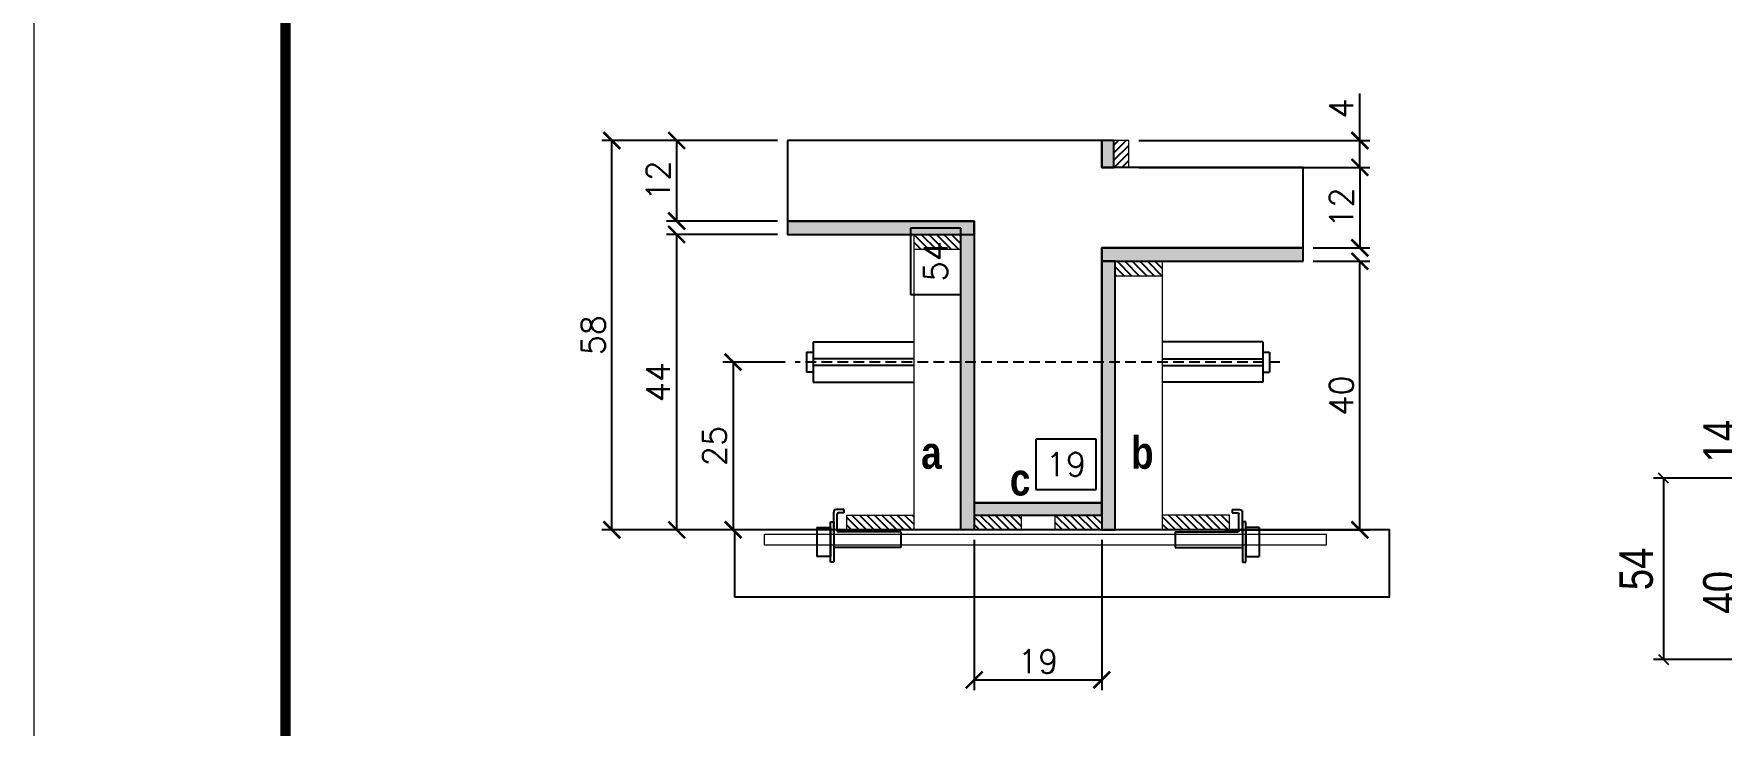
# Model space of a CAD drawing. Header units: millimetres. Extents: x 2921 to 9246, y 316 to 11751.
# Drawn here: x 6091 to 6594, y 3121 to 3327 of the extents above; entities that cross this region are included whole.
import ezdxf

# ---------------------------------------------------------------- set-up
doc = ezdxf.new("R2010")
doc.units = ezdxf.units.MM
doc.linetypes.add('DASHED', pattern=[0.75, 0.5, -0.25])
doc.linetypes.add('HIDDEN', pattern=[9.525, 6.35, -3.175])
for name, color, linetype in [('1', 3, 'Continuous'), ('barrote', 251, 'Continuous'), ('COTA', 241, 'Continuous'), ('Cota Seção (2x)', 4, 'Continuous'), ('detalhes', 4, 'Continuous'), ('Hachura', 253, 'Continuous'), ('Painéis', 200, 'Continuous'), ('presilha', 1, 'Continuous'), ('TENSOR', 3, 'Continuous')]:
    doc.layers.add(name, color=color, linetype=linetype)
for name, color, linetype, lineweight in [('CONCRETO', 251, 'Continuous', 25), ('Folhas', 255, 'Continuous', 9), ('Madeira', 126, 'Continuous', 18), ('SARRAFO DE PRESSAO', 251, 'DASHED', 9), ('SCO-___-LAJ', 2, 'Continuous', 0)]:
    doc.layers.add(name, color=color, linetype=linetype, lineweight=lineweight)
doc.styles.add('COTA TECNICA', font='techl___.ttf', dxfattribs={"height": 10})
doc.styles.add('Romans', font='romans.shx')
doc.styles.add('TECNICA', font='techb___.ttf', dxfattribs={"height": 10})
doc.dimstyles.new('Cota Seção (2x)', dxfattribs={"dimtxt": 7, "dimasz": 5, "dimexe": 3, "dimexo": 3, "dimgap": 2, "dimtad": 3, "dimdec": 1, "dimlfac": 0.5, "dimzin": 12, "dimdsep": 46, "dimtxsty": 'Romans', "dimblk": 'ARCHTICK', "dimcen": 0, "dimclrd": 4, "dimclre": 4, "dimclrt": 1, "dimadec": 1, "dimazin": 3, "dimtfac": 1, "dimtdec": 1, "dimtmove": 0, "dimatfit": 3, "dimldrblk": 'OBLIQUE', "dimfxl": 1, "dimtolj": 1, "dimtzin": 12, "dimarcsym": 0})
doc.dimstyles.new('Cota Seção interna', dxfattribs={"dimtxt": 7, "dimasz": 6, "dimexe": 0.18, "dimexo": 2, "dimgap": -4, "dimtad": 3, "dimdec": 1, "dimlfac": 0.5, "dimzin": 12, "dimdsep": 46, "dimtxsty": 'Romans', "dimblk": 'ARCHTICK', "dimcen": 0.09, "dimse1": 1, "dimse2": 1, "dimsd1": 1, "dimsd2": 1, "dimclrd": 180, "dimclre": 5, "dimclrt": 1, "dimadec": 0, "dimazin": 3, "dimtfac": 1, "dimtdec": 1, "dimtofl": 0, "dimtmove": 0, "dimatfit": 3, "dimldrblk": 'ARCHTICK', "dimfxl": 1, "dimtolj": 1, "dimtzin": 0, "dimarcsym": 0})
doc.dimstyles.new('PAINEL', dxfattribs={"dimtxt": 10, "dimasz": 3, "dimexe": 3, "dimexo": 3, "dimgap": 3, "dimtad": 1, "dimdec": 1, "dimzin": 12, "dimdsep": 46, "dimtxsty": 'COTA TECNICA', "dimblk1": 'OBLIQUE', "dimblk2": 'OBLIQUE', "dimsah": 1, "dimcen": 0.9, "dimclrd": 4, "dimclre": 4, "dimclrt": 240, "dimadec": 1, "dimazin": 3, "dimtfac": 1, "dimtdec": 1, "dimtmove": 0, "dimatfit": 3, "dimfxl": 1, "dimtolj": 1, "dimtzin": 12, "dimarcsym": 0})
pattern_1 = [(315, (29327.9266, -5049.9558), (1.12253202, 1.12253202), [])]

# ---------------------------------------------------------------- blocks, each defined once
blk = doc.blocks.new('9999999999')
at = {"layer": 'Folhas'}
blk.add_lwpolyline([(98138.98, 34190.21), (99623.98, 34190.21), (99623.98, 35240.21), (98138.98, 35240.21)], close=True, dxfattribs=at)
at = {"layer": 'Folhas', "color": 30, "const_width": 3}
blk.add_lwpolyline([(98213.98, 34230.21), (99583.98, 34230.21), (99583.98, 35200.21), (98213.98, 35200.21)], close=True, dxfattribs=at)
blk = doc.blocks.new('_ArchTick')
at = {"color": 0, "linetype": 'ByBlock', "const_width": 0.15}
blk.add_lwpolyline([(-0.5, -0.5), (0.5, 0.5)], dxfattribs=at)
blk = doc.blocks.new('*D469')
at = {"layer": 'COTA', "color": 4, "lineweight": -2, "transparency": 16777216}
for p, q in [((6420.31, 3287.69), (6489.18, 3287.69)), ((6486.18, 3287.69), (6486.18, 3263.69)), ((6472.31, 3263.69), (6489.18, 3263.69))]:
    blk.add_line(p, q, dxfattribs=at)
at = {"layer": 'Defpoints', "color": 0, "transparency": 16777216}
for p in [(6417.31, 3287.69), (6469.31, 3263.69), (6486.18, 3263.69)]:
    blk.add_point(p, dxfattribs=at)
at = {"layer": 'COTA', "color": 4, "lineweight": -2, "transparency": 16777216, "xscale": 5, "yscale": 5, "zscale": 5}
for p, rotation in [((6486.18, 3287.69), 90), ((6486.18, 3263.69), 270)]:
    blk.add_blockref('_ArchTick', p, dxfattribs=dict(at, rotation=rotation))
at = {"layer": 'COTA', "color": 1, "transparency": 16777216, "insert": (6480.68, 3275.69), "char_height": 7, "attachment_point": 5, "rotation": 90, "style": 'Romans'}
blk.add_mtext('\\A1;12', dxfattribs=at)
blk = doc.blocks.new('_Oblique')
at = {"layer": '1', "color": 0, "lineweight": -2}
blk.add_line((-0.5, -0.5), (0.5, 0.5), dxfattribs=at)
blk = doc.blocks.new('*D470')
at = {"layer": 'COTA', "color": 4, "lineweight": -2, "transparency": 16777216}
for p, q in [((6312.71, 3295.69), (6260.33, 3295.69)), ((6263.33, 3179.69), (6263.33, 3295.69)), ((6334.71, 3179.69), (6260.33, 3179.69))]:
    blk.add_line(p, q, dxfattribs=at)
at = {"layer": 'Defpoints', "color": 0, "transparency": 16777216}
for p in [(6263.33, 3295.69), (6315.71, 3295.69), (6337.71, 3179.69)]:
    blk.add_point(p, dxfattribs=at)
at = {"layer": 'COTA', "color": 4, "lineweight": -2, "transparency": 16777216, "xscale": 5, "yscale": 5, "zscale": 5}
for p, rotation in [((6263.33, 3295.69), 90), ((6263.33, 3179.69), 270)]:
    blk.add_blockref('_ArchTick', p, dxfattribs=dict(at, rotation=rotation))
at = {"layer": 'COTA', "color": 1, "transparency": 16777216, "insert": (6257.83, 3237.69), "char_height": 7, "attachment_point": 5, "rotation": 90, "style": 'Romans'}
blk.add_mtext('\\A1;58', dxfattribs=at)
blk = doc.blocks.new('*D471')
at = {"layer": 'COTA', "color": 4, "lineweight": -2, "transparency": 16777216}
for p, q in [((6472.31, 3259.69), (6489.18, 3259.69)), ((6486.18, 3179.69), (6486.18, 3259.69)), ((6445.91, 3179.69), (6489.18, 3179.69))]:
    blk.add_line(p, q, dxfattribs=at)
at = {"layer": 'Defpoints', "color": 0, "transparency": 16777216}
for p in [(6469.31, 3259.69), (6486.18, 3259.69), (6442.91, 3179.69)]:
    blk.add_point(p, dxfattribs=at)
at = {"layer": 'COTA', "color": 4, "lineweight": -2, "transparency": 16777216, "xscale": 5, "yscale": 5, "zscale": 5}
for p, rotation in [((6486.18, 3259.69), 90), ((6486.18, 3179.69), 270)]:
    blk.add_blockref('_ArchTick', p, dxfattribs=dict(at, rotation=rotation))
at = {"layer": 'COTA', "color": 1, "transparency": 16777216, "insert": (6480.68, 3219.69), "char_height": 7, "attachment_point": 5, "rotation": 90, "style": 'Romans'}
blk.add_mtext('\\A1;40', dxfattribs=at)
blk = doc.blocks.new('*D472')
at = {"layer": 'Cota Seção (2x)', "color": 180, "lineweight": -2, "transparency": 16777216}
for p, q in [((6367.31, 3269.52), (6352.31, 3269.52)), ((6352.31, 3269.52), (6352.31, 3249.85)), ((6367.31, 3249.85), (6367.31, 3269.52)), ((6352.31, 3249.85), (6367.31, 3249.85))]:
    blk.add_line(p, q, dxfattribs=at)
at = {"layer": 'Defpoints', "color": 0, "transparency": 16777216}
for p in [(6371.31, 3295.69), (6409.31, 3295.69), (6420.31, 3187.69)]:
    blk.add_point(p, dxfattribs=at)
at = {"layer": 'Cota Seção (2x)', "color": 1, "transparency": 16777216, "insert": (6359.81, 3259.69), "char_height": 7, "attachment_point": 5, "rotation": 90, "style": 'Romans'}
blk.add_mtext('\\A1;54', dxfattribs=at)
blk = doc.blocks.new('*D473')
at = {"layer": 'COTA', "color": 4, "lineweight": -2, "transparency": 16777216}
for p, q in [((6312.71, 3295.69), (6279.65, 3295.69)), ((6282.65, 3295.69), (6282.65, 3271.69)), ((6312.71, 3271.69), (6279.65, 3271.69))]:
    blk.add_line(p, q, dxfattribs=at)
at = {"layer": 'Defpoints', "color": 0, "transparency": 16777216}
for p in [(6315.71, 3295.69), (6282.65, 3271.69), (6315.71, 3271.69)]:
    blk.add_point(p, dxfattribs=at)
at = {"layer": 'COTA', "color": 4, "lineweight": -2, "transparency": 16777216, "xscale": 5, "yscale": 5, "zscale": 5}
for p, rotation in [((6282.65, 3295.69), 90), ((6282.65, 3271.69), 270)]:
    blk.add_blockref('_ArchTick', p, dxfattribs=dict(at, rotation=rotation))
at = {"layer": 'COTA', "color": 1, "transparency": 16777216, "insert": (6277.15, 3283.69), "char_height": 7, "attachment_point": 5, "rotation": 90, "style": 'Romans'}
blk.add_mtext('\\A1;12', dxfattribs=at)
blk = doc.blocks.new('*D474')
at = {"layer": 'COTA', "color": 4, "lineweight": -2, "transparency": 16777216}
for p, q in [((6312.71, 3267.69), (6279.65, 3267.69)), ((6282.65, 3267.69), (6282.65, 3179.69)), ((6334.71, 3179.69), (6279.65, 3179.69))]:
    blk.add_line(p, q, dxfattribs=at)
at = {"layer": 'Defpoints', "color": 0, "transparency": 16777216}
for p in [(6315.71, 3267.69), (6282.65, 3179.69), (6337.71, 3179.69)]:
    blk.add_point(p, dxfattribs=at)
at = {"layer": 'COTA', "color": 4, "lineweight": -2, "transparency": 16777216, "xscale": 5, "yscale": 5, "zscale": 5}
for p, rotation in [((6282.65, 3267.69), 90), ((6282.65, 3179.69), 270)]:
    blk.add_blockref('_ArchTick', p, dxfattribs=dict(at, rotation=rotation))
at = {"layer": 'COTA', "color": 1, "transparency": 16777216, "insert": (6277.15, 3223.69), "char_height": 7, "attachment_point": 5, "rotation": 90, "style": 'Romans'}
blk.add_mtext('\\A1;44', dxfattribs=at)
blk = doc.blocks.new('PRESILHA METÁLICA 1')
at = {"layer": 'presilha'}
for p, q in [((6, 15.5), (7.5, 15.5)), ((6, -2.5), (6, 15.5)), ((7.5, 10.64), (7.5, 19.86)), ((7.5, 15.5), (7.5, -2.5)), ((12, 21), (8.64, 21)), ((9, 11.57), (9, 18.93)), ((12, 19.5), (9.57, 19.5)), ((12, 21), (12, 19.5)), ((0, 13), (6, 13)), ((0, 13), (0, 0)), ((6, 13), (6, 0)), ((37.5, 11), (9.57, 11)), ((37.5, 11), (37.5, 4.1)), ((6, 0), (0, 0)), ((37.5, 4.1), (7.5, 4.1)), ((7.5, -2.5), (6, -2.5))]:
    blk.add_line(p, q, dxfattribs=at)
for centre, radius, start, end in [((8.64, 19.86), 1.14, 90, 180), ((9.57, 18.93), 0.57, 90, 180), ((9.57, 11.57), 0.57, 180, 270)]:
    blk.add_arc(centre, radius, start, end, dxfattribs=at)
blk = doc.blocks.new('*D475')
at = {"layer": 'COTA', "color": 4, "lineweight": -2, "transparency": 16777216}
for p, q in [((6371.31, 3176.69), (6371.31, 3131.96)), ((6409.31, 3176.69), (6409.31, 3131.96)), ((6371.31, 3134.96), (6409.31, 3134.96))]:
    blk.add_line(p, q, dxfattribs=at)
at = {"layer": 'Defpoints', "color": 0, "transparency": 16777216}
for p in [(6371.31, 3179.69), (6409.31, 3179.69), (6409.31, 3134.96)]:
    blk.add_point(p, dxfattribs=at)
at = {"layer": 'COTA', "color": 4, "lineweight": -2, "transparency": 16777216, "xscale": 5, "yscale": 5, "zscale": 5, "rotation": 180}
blk.add_blockref('_ArchTick', (6371.31, 3134.96), dxfattribs=at)
at = {"layer": 'COTA', "color": 4, "lineweight": -2, "transparency": 16777216, "xscale": 5, "yscale": 5, "zscale": 5}
blk.add_blockref('_ArchTick', (6409.31, 3134.96), dxfattribs=at)
at = {"layer": 'COTA', "color": 1, "transparency": 16777216, "insert": (6390.31, 3140.46), "char_height": 7, "attachment_point": 5, "style": 'Romans'}
blk.add_mtext('\\A1;19', dxfattribs=at)
blk = doc.blocks.new('*D1014')
at = {"layer": 'COTA', "color": 4, "lineweight": -2, "transparency": 16777216}
for p, q in [((6315, 3229.66), (6296.45, 3229.66)), ((6299.45, 3229.66), (6299.45, 3179.69)), ((6315, 3179.69), (6296.45, 3179.69))]:
    blk.add_line(p, q, dxfattribs=at)
at = {"layer": 'Defpoints', "color": 0, "transparency": 16777216}
for p in [(6318, 3229.66), (6299.45, 3179.69), (6318, 3179.69)]:
    blk.add_point(p, dxfattribs=at)
at = {"layer": 'COTA', "color": 4, "lineweight": -2, "transparency": 16777216, "xscale": 5, "yscale": 5, "zscale": 5}
for p, rotation in [((6299.45, 3229.66), 90), ((6299.45, 3179.69), 270)]:
    blk.add_blockref('_ArchTick', p, dxfattribs=dict(at, rotation=rotation))
at = {"layer": 'COTA', "color": 1, "transparency": 16777216, "insert": (6293.95, 3204.67), "char_height": 7, "attachment_point": 5, "rotation": 90, "style": 'Romans'}
blk.add_mtext('\\A1;25', dxfattribs=at)
blk = doc.blocks.new('*D476')
at = {"layer": 'Cota Seção (2x)', "color": 180, "lineweight": -2, "transparency": 16777216}
for p, q in [((6407.63, 3206.69), (6389.63, 3206.69)), ((6389.63, 3206.69), (6389.63, 3191.69)), ((6407.63, 3191.69), (6407.63, 3206.69)), ((6389.63, 3191.69), (6407.63, 3191.69))]:
    blk.add_line(p, q, dxfattribs=at)
at = {"layer": 'Defpoints', "color": 0, "transparency": 16777216}
for p in [(6409.31, 3187.69), (6371.31, 3179.69), (6409.31, 3179.69)]:
    blk.add_point(p, dxfattribs=at)
at = {"layer": 'Cota Seção (2x)', "color": 1, "transparency": 16777216, "insert": (6398.63, 3199.19), "char_height": 7, "attachment_point": 5, "style": 'Romans'}
blk.add_mtext('\\A1;19', dxfattribs=at)
blk = doc.blocks.new('*D1015')
at = {"layer": 'COTA', "color": 4, "lineweight": -2, "transparency": 16777216}
for p, q in [((6486.18, 3295.69), (6486.18, 3309.69)), ((6420.31, 3295.69), (6489.18, 3295.69)), ((6486.18, 3287.69), (6486.18, 3295.69)), ((6472.31, 3287.69), (6489.18, 3287.69))]:
    blk.add_line(p, q, dxfattribs=at)
at = {"layer": 'Defpoints', "color": 0, "transparency": 16777216}
for p in [(6417.31, 3295.69), (6486.18, 3295.69), (6469.31, 3287.69)]:
    blk.add_point(p, dxfattribs=at)
at = {"layer": 'COTA', "color": 4, "lineweight": -2, "transparency": 16777216, "xscale": 5, "yscale": 5, "zscale": 5}
for p, rotation in [((6486.18, 3295.69), 90), ((6486.18, 3287.69), 270)]:
    blk.add_blockref('_ArchTick', p, dxfattribs=dict(at, rotation=rotation))
at = {"layer": 'COTA', "color": 1, "transparency": 16777216, "insert": (6480.68, 3305.19), "char_height": 7, "attachment_point": 5, "rotation": 90, "style": 'Romans'}
blk.add_mtext('\\A1;4', dxfattribs=at)
blk = doc.blocks.new('*D1017')
at = {"layer": 'Defpoints', "color": 0, "transparency": 16777216}
for p in [(6619.74, 3181.06), (6601.62, 3141.06), (6619.74, 3141.06)]:
    blk.add_point(p, dxfattribs=at)
at = {"layer": 'Painéis', "color": 4, "lineweight": -2, "transparency": 16777216}
for p, q in [((6616.74, 3181.06), (6598.62, 3181.06)), ((6601.62, 3181.06), (6601.62, 3141.06)), ((6616.74, 3141.06), (6598.62, 3141.06))]:
    blk.add_line(p, q, dxfattribs=at)
at = {"layer": 'Painéis', "color": 4, "lineweight": -2, "transparency": 16777216, "xscale": 3, "yscale": 3, "zscale": 3}
for p, rotation in [((6601.62, 3181.06), 90), ((6601.62, 3141.06), 270)]:
    blk.add_blockref('_Oblique', p, dxfattribs=dict(at, rotation=rotation))
at = {"layer": 'Painéis', "color": 240, "lineweight": 5, "transparency": 16777216, "insert": (6593.51, 3161.06), "char_height": 10, "attachment_point": 5, "rotation": 90, "style": 'COTA TECNICA'}
blk.add_mtext('\\A1;40', dxfattribs=at)
blk = doc.blocks.new('*D1018')
at = {"layer": 'Defpoints', "color": 0, "transparency": 16777216}
for p in [(6601.62, 3195.06), (6619.74, 3195.06), (6619.74, 3181.06)]:
    blk.add_point(p, dxfattribs=at)
at = {"layer": 'Painéis', "color": 4, "lineweight": -2, "transparency": 16777216}
for p, q in [((6601.62, 3195.06), (6601.62, 3214.17)), ((6616.74, 3195.06), (6598.62, 3195.06)), ((6601.62, 3181.06), (6601.62, 3195.06)), ((6616.74, 3181.06), (6598.62, 3181.06))]:
    blk.add_line(p, q, dxfattribs=at)
at = {"layer": 'Painéis', "color": 4, "lineweight": -2, "transparency": 16777216, "xscale": 3, "yscale": 3, "zscale": 3}
for p, rotation in [((6601.62, 3195.06), 90), ((6601.62, 3181.06), 270)]:
    blk.add_blockref('_Oblique', p, dxfattribs=dict(at, rotation=rotation))
at = {"layer": 'Painéis', "color": 240, "lineweight": 5, "transparency": 16777216, "insert": (6593.54, 3206.11), "char_height": 10, "attachment_point": 5, "rotation": 90, "style": 'COTA TECNICA'}
blk.add_mtext('\\A1;14', dxfattribs=at)
blk = doc.blocks.new('*D485')
at = {"layer": 'Defpoints', "color": 0, "transparency": 16777216}
for p in [(6619.74, 3195.06), (6576.64, 3141.06), (6619.74, 3141.06)]:
    blk.add_point(p, dxfattribs=at)
at = {"layer": 'Painéis', "color": 4, "lineweight": -2, "transparency": 16777216}
for p, q in [((6616.74, 3195.06), (6573.64, 3195.06)), ((6576.64, 3195.06), (6576.64, 3141.06)), ((6616.74, 3141.06), (6573.64, 3141.06))]:
    blk.add_line(p, q, dxfattribs=at)
at = {"layer": 'Painéis', "color": 4, "lineweight": -2, "transparency": 16777216, "xscale": 3, "yscale": 3, "zscale": 3}
for p, rotation in [((6576.64, 3195.06), 90), ((6576.64, 3141.06), 270)]:
    blk.add_blockref('_Oblique', p, dxfattribs=dict(at, rotation=rotation))
at = {"layer": 'Painéis', "color": 240, "lineweight": 5, "transparency": 16777216, "insert": (6568.53, 3168.06), "char_height": 10, "attachment_point": 5, "rotation": 90, "style": 'COTA TECNICA'}
blk.add_mtext('\\A1;54', dxfattribs=at)

msp = doc.modelspace()

# ---------------------------------------------------------------- hatches: boundary and pattern name
at = {"layer": 'Hachura'}
h = msp.add_hatch(color=256, dxfattribs=at)
h.dxf.hatch_style = 1
h.paths.add_polyline_path([(6412.91, 3295.69), (6409.31, 3295.69), (6409.31, 3287.69), (6412.91, 3287.69)])
h = msp.add_hatch(dxfattribs=at)
h.set_pattern_fill('ANSI31', color=256, scale=0.5, angle=180, style=0)
h.set_pattern_definition([(225, (-1866.3373, -19660.9323), (1.12253202, -1.12253202), [])])
h.paths.add_polyline_path([(6417.31, 3295.69), (6412.91, 3295.69), (6412.91, 3287.69), (6417.31, 3287.69)])
h = msp.add_hatch(color=256, dxfattribs=at)
h.dxf.hatch_style = 1
h.paths.add_polyline_path([(6371.31, 3267.69), (6371.31, 3271.69), (6315.71, 3271.69), (6315.71, 3267.69)])
h = msp.add_hatch(dxfattribs=at)
h.set_pattern_fill('ANSI31', color=256, scale=0.5, angle=270, style=0)
h.set_pattern_definition([(315, (29327.9266, -5039.9558), (1.12253202, 1.12253202), [])])
h.paths.add_polyline_path([(6367.31, 3263.29), (6367.31, 3267.69), (6353.31, 3267.69), (6353.31, 3263.29)])
h = msp.add_hatch(color=256, dxfattribs=at)
h.dxf.hatch_style = 1
h.paths.add_polyline_path([(6367.31, 3267.69), (6371.31, 3267.69), (6371.31, 3179.69), (6367.31, 3179.69)])
h = msp.add_hatch(color=256, dxfattribs=at)
h.dxf.hatch_style = 1
h.paths.add_polyline_path([(6469.31, 3259.69), (6469.31, 3263.69), (6409.31, 3263.69), (6409.31, 3259.69)])
h = msp.add_hatch(color=256, dxfattribs=at)
h.dxf.hatch_style = 1
h.paths.add_polyline_path([(6413.31, 3259.69), (6409.31, 3259.69), (6409.31, 3179.69), (6413.31, 3179.69)])
h = msp.add_hatch(dxfattribs=at)
h.set_pattern_fill('ANSI31', color=256, scale=0.5, angle=270, style=0)
h.set_pattern_definition([(315, (29327.9266, -5047.9558), (1.12253202, 1.12253202), [])])
h.paths.add_polyline_path([(6413.31, 3255.29), (6413.31, 3259.69), (6427.31, 3259.69), (6427.31, 3255.29)])
h = msp.add_hatch(color=256, dxfattribs=at)
h.dxf.hatch_style = 1
h.paths.add_polyline_path([(6409.31, 3184.09), (6409.31, 3187.69), (6371.31, 3187.69), (6371.31, 3184.09)])
h = msp.add_hatch(dxfattribs=at)
h.set_pattern_fill('ANSI31', color=256, scale=0.5, angle=270, style=0)
h.set_pattern_definition([(315, (29327.9266, -5049.9558), (1.12253202, 1.12253202), [])])
h.paths.add_polyline_path([(6333.31, 3179.69), (6333.31, 3184.09), (6353.31, 3184.09), (6353.31, 3179.69)])
h = msp.add_hatch(dxfattribs=at)
h.set_pattern_fill('ANSI31', color=256, scale=0.5, angle=270, style=0)
h.set_pattern_definition(pattern_1)
h.paths.add_polyline_path([(6371.31, 3179.69), (6371.31, 3184.09), (6385.31, 3184.09), (6385.31, 3179.69)])
h = msp.add_hatch(dxfattribs=at)
h.set_pattern_fill('ANSI31', color=256, scale=0.5, angle=270, style=0)
h.set_pattern_definition(pattern_1)
h.paths.add_polyline_path([(6409.31, 3179.69), (6409.31, 3184.09), (6395.31, 3184.09), (6395.31, 3179.69)])
h = msp.add_hatch(dxfattribs=at)
h.set_pattern_fill('ANSI31', color=256, scale=0.5, angle=270, style=0)
h.set_pattern_definition(pattern_1)
h.paths.add_polyline_path([(6447.31, 3179.69), (6447.31, 3184.09), (6427.31, 3184.09), (6427.31, 3179.69)])

# ---------------------------------------------------------------- linework, layer by layer
at = {"ltscale": 3}
for p, q in [((6321.31, 3232.66), (6321.31, 3226.66)), ((6321.31, 3232.66), (6323.31, 3232.66)), ((6323.31, 3235.66), (6323.31, 3223.66)), ((6323.31, 3235.66), (6353.31, 3235.66)), ((6457.31, 3235.66), (6427.31, 3235.66)), ((6457.31, 3235.66), (6457.31, 3223.66)), ((6457.31, 3232.66), (6459.31, 3232.66)), ((6459.31, 3232.66), (6459.31, 3226.66)), ((6353.31, 3230.66), (6323.31, 3230.66)), ((6353.31, 3228.66), (6323.31, 3228.66)), ((6427.31, 3230.66), (6457.31, 3230.66)), ((6427.31, 3228.66), (6457.31, 3228.66)), ((6323.31, 3226.66), (6321.31, 3226.66)), ((6323.31, 3223.66), (6353.31, 3223.66)), ((6457.31, 3223.66), (6427.31, 3223.66)), ((6457.31, 3226.66), (6459.31, 3226.66))]:
    msp.add_line(p, q, dxfattribs=at)
at = {"layer": 'barrote'}
msp.add_lwpolyline([(6299.85, 3159.69), (6495.03, 3159.69), (6495.03, 3179.69), (6299.85, 3179.69)], close=True, dxfattribs=at)
at = {"layer": 'CONCRETO'}
msp.add_lwpolyline([(6315.71, 3295.69), (6315.71, 3271.69), (6371.31, 3271.69), (6371.31, 3187.69), (6409.31, 3187.69), (6409.31, 3263.69), (6469.31, 3263.69), (6469.31, 3287.69), (6409.31, 3287.69), (6409.31, 3295.69), (6315.71, 3295.69)], dxfattribs=at)
at = {"layer": 'Madeira'}
for points in [[(6417.31, 3295.69), (6412.91, 3295.69), (6412.91, 3287.69), (6417.31, 3287.69)], [(6367.31, 3263.29), (6367.31, 3267.69), (6353.31, 3267.69), (6353.31, 3263.29)], [(6367.31, 3267.69), (6353.31, 3267.69), (6353.31, 3179.69), (6367.31, 3179.69)], [(6413.31, 3255.29), (6413.31, 3259.69), (6427.31, 3259.69), (6427.31, 3255.29)], [(6413.31, 3259.69), (6427.31, 3259.69), (6427.31, 3179.69), (6413.31, 3179.69)], [(6333.31, 3179.69), (6333.31, 3184.09), (6353.31, 3184.09), (6353.31, 3179.69)], [(6371.31, 3179.69), (6371.31, 3184.09), (6385.31, 3184.09), (6385.31, 3179.69)], [(6409.31, 3179.69), (6409.31, 3184.09), (6395.31, 3184.09), (6395.31, 3179.69)], [(6447.31, 3179.69), (6447.31, 3184.09), (6427.31, 3184.09), (6427.31, 3179.69)]]:
    msp.add_lwpolyline(points, close=True, dxfattribs=at)
at = {"layer": 'Painéis'}
for points in [[(6412.91, 3295.69), (6409.31, 3295.69), (6409.31, 3287.69), (6412.91, 3287.69)], [(6371.31, 3267.69), (6371.31, 3271.69), (6315.71, 3271.69), (6315.71, 3267.69)], [(6367.31, 3267.69), (6371.31, 3267.69), (6371.31, 3179.69), (6367.31, 3179.69)], [(6469.31, 3259.69), (6469.31, 3263.69), (6409.31, 3263.69), (6409.31, 3259.69)], [(6413.31, 3259.69), (6409.31, 3259.69), (6409.31, 3179.69), (6413.31, 3179.69)], [(6409.31, 3184.09), (6409.31, 3187.69), (6371.31, 3187.69), (6371.31, 3184.09)]]:
    msp.add_lwpolyline(points, close=True, dxfattribs=at)
at = {"layer": 'SCO-___-LAJ', "color": 1}
msp.add_lwpolyline([(6308.85, 3178.35), (6476.16, 3178.35), (6476.16, 3175.15), (6308.85, 3175.15)], close=True, dxfattribs=at)
at = {"layer": 'TENSOR', "linetype": 'HIDDEN', "ltscale": 0.5}
msp.add_line((6462.31, 3229.66), (6318, 3229.66), dxfattribs=at)

# ---------------------------------------------------------------- block references
at = {"layer": 'presilha', "yscale": 0.6666666666666666, "zscale": 0.6666666666666666}
for p, xscale in [((6324.44, 3171.72), 0.6666666666666666), ((6456.17, 3171.72), -0.6666666666666666)]:
    msp.add_blockref('PRESILHA METÁLICA 1', p, dxfattribs=dict(at, xscale=xscale))
at = {"layer": 'SARRAFO DE PRESSAO', "color": 6, "linetype": 'ByBlock'}
msp.add_blockref('9999999999', (-92047.85, -31577.13), dxfattribs=at)

# ---------------------------------------------------------------- texts
at = {"layer": 'detalhes', "style": 'TECNICA'}
for s, p in [('b', (6418.02, 3197.88)), ('a', (6355.48, 3197.89)), ('c', (6381.91, 3189.92))]:
    msp.add_text(s, height=9.6, dxfattribs=at).set_placement(p)

# ---------------------------------------------------------------- dimensions: what is measured, and where the dimension line sits
at = {"layer": 'COTA'}
for base, p1, p2, picture, middle in [((6486.18, 3295.69), (6469.31, 3287.69), (6417.31, 3295.69), '*D1015', (6480.68, 3305.19)), ((6263.33, 3295.69), (6337.71, 3179.69), (6315.71, 3295.69), '*D470', (6257.83, 3237.69)), ((6282.65, 3271.69), (6315.71, 3295.69), (6315.71, 3271.69), '*D473', (6277.15, 3283.69)), ((6486.18, 3263.69), (6417.31, 3287.69), (6469.31, 3263.69), '*D469', (6480.68, 3275.69)), ((6282.65, 3179.69), (6315.71, 3267.69), (6337.71, 3179.69), '*D474', (6277.15, 3223.69)), ((6486.18, 3259.69), (6442.91, 3179.69), (6469.31, 3259.69), '*D471', (6480.68, 3219.69)), ((6299.45, 3179.69), (6318, 3229.66), (6318, 3179.69), '*D1014', (6293.95, 3204.67))]:
    dim = msp.add_linear_dim(base=base, p1=p1, p2=p2, angle=90, dimstyle='Cota Seção (2x)', dxfattribs=at)
    dim.commit()
    dim.dimension.update_dxf_attribs({"geometry": picture, "text_midpoint": middle})
dim = msp.add_linear_dim(base=(6409.31, 3134.96), p1=(6371.31, 3179.69), p2=(6409.31, 3179.69), dimstyle='Cota Seção (2x)', dxfattribs=at)
dim.commit()
dim.dimension.update_dxf_attribs({"geometry": '*D475', "text_midpoint": (6390.31, 3140.46)})
at = {"layer": 'Cota Seção (2x)'}
dim = msp.add_linear_dim(base=(6371.31, 3295.69), p1=(6420.31, 3187.69), p2=(6409.31, 3295.69), angle=90, dimstyle='Cota Seção interna', dxfattribs=at)
dim.commit()
dim.dimension.update_dxf_attribs({"geometry": '*D472', "text_midpoint": (6371.31, 3259.69), "dimtype": 160})
dim = msp.add_linear_dim(base=(6409.31, 3187.69), p1=(6371.31, 3179.69), p2=(6409.31, 3179.69), dimstyle='Cota Seção interna', dxfattribs=at)
dim.commit()
dim.dimension.update_dxf_attribs({"geometry": '*D476', "text_midpoint": (6398.63, 3187.69), "dimtype": 160})
at = {"layer": 'Painéis', "lineweight": 5}
for base, p1, p2, picture, middle in [((6601.62, 3195.06), (6619.74, 3181.06), (6619.74, 3195.06), '*D1018', (6593.54, 3206.11)), ((6576.64, 3141.06), (6619.74, 3195.06), (6619.74, 3141.06), '*D485', (6568.53, 3168.06)), ((6601.62, 3141.06), (6619.74, 3181.06), (6619.74, 3141.06), '*D1017', (6593.51, 3161.06))]:
    dim = msp.add_linear_dim(base=base, p1=p1, p2=p2, angle=90, dimstyle='PAINEL', dxfattribs=at)
    dim.commit()
    dim.dimension.update_dxf_attribs({"geometry": picture, "text_midpoint": middle})

doc.saveas('drawing.dxf')
